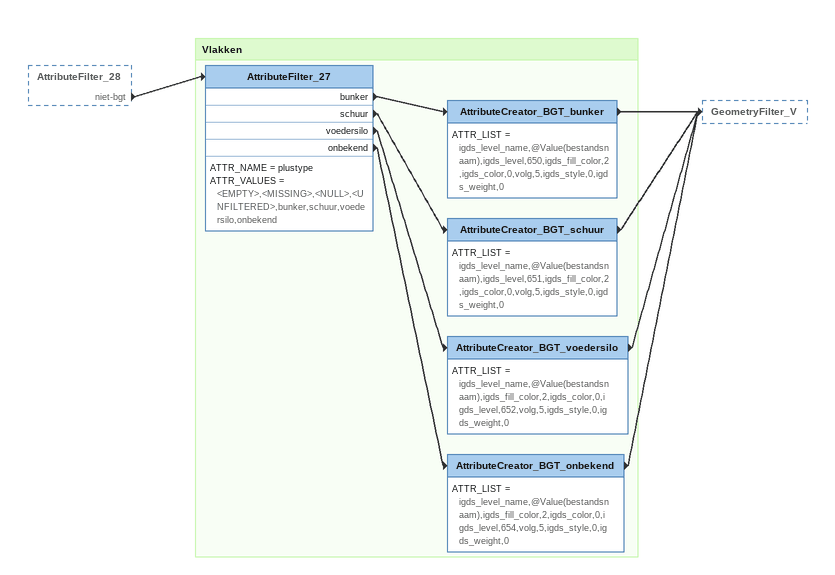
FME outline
AttributeFilter_28 [outside]
    niet-bgt -> AttributeFilter_27

Bookmark: Vlakken
AttributeFilter_27
    ATTR_NAME = plustype
    ATTR_VALUES = <EMPTY>,<MISSING>,<NULL>,<UNFILTERED>,bunker,schuur,voedersilo,onbekend
    bunker -> AttributeCreator_BGT_bunker
    schuur -> AttributeCreator_BGT_schuur
    voedersilo -> AttributeCreator_BGT_voedersilo
    onbekend -> AttributeCreator_BGT_onbekend
AttributeCreator_BGT_bunker
    ATTR_LIST = igds_level_name,@Value(bestandsnaam),igds_level,650,igds_fill_color,2,igds_color,0,volg,5,igds_style,0,igds_weight,0
    -> GeometryFilter_V
AttributeCreator_BGT_schuur
    ATTR_LIST = igds_level_name,@Value(bestandsnaam),igds_level,651,igds_fill_color,2,igds_color,0,volg,5,igds_style,0,igds_weight,0
    -> GeometryFilter_V
AttributeCreator_BGT_voedersilo
    ATTR_LIST = igds_level_name,@Value(bestandsnaam),igds_fill_color,2,igds_color,0,igds_level,652,volg,5,igds_style,0,igds_weight,0
    -> GeometryFilter_V
AttributeCreator_BGT_onbekend
    ATTR_LIST = igds_level_name,@Value(bestandsnaam),igds_fill_color,2,igds_color,0,igds_level,654,volg,5,igds_style,0,igds_weight,0
    -> GeometryFilter_V
